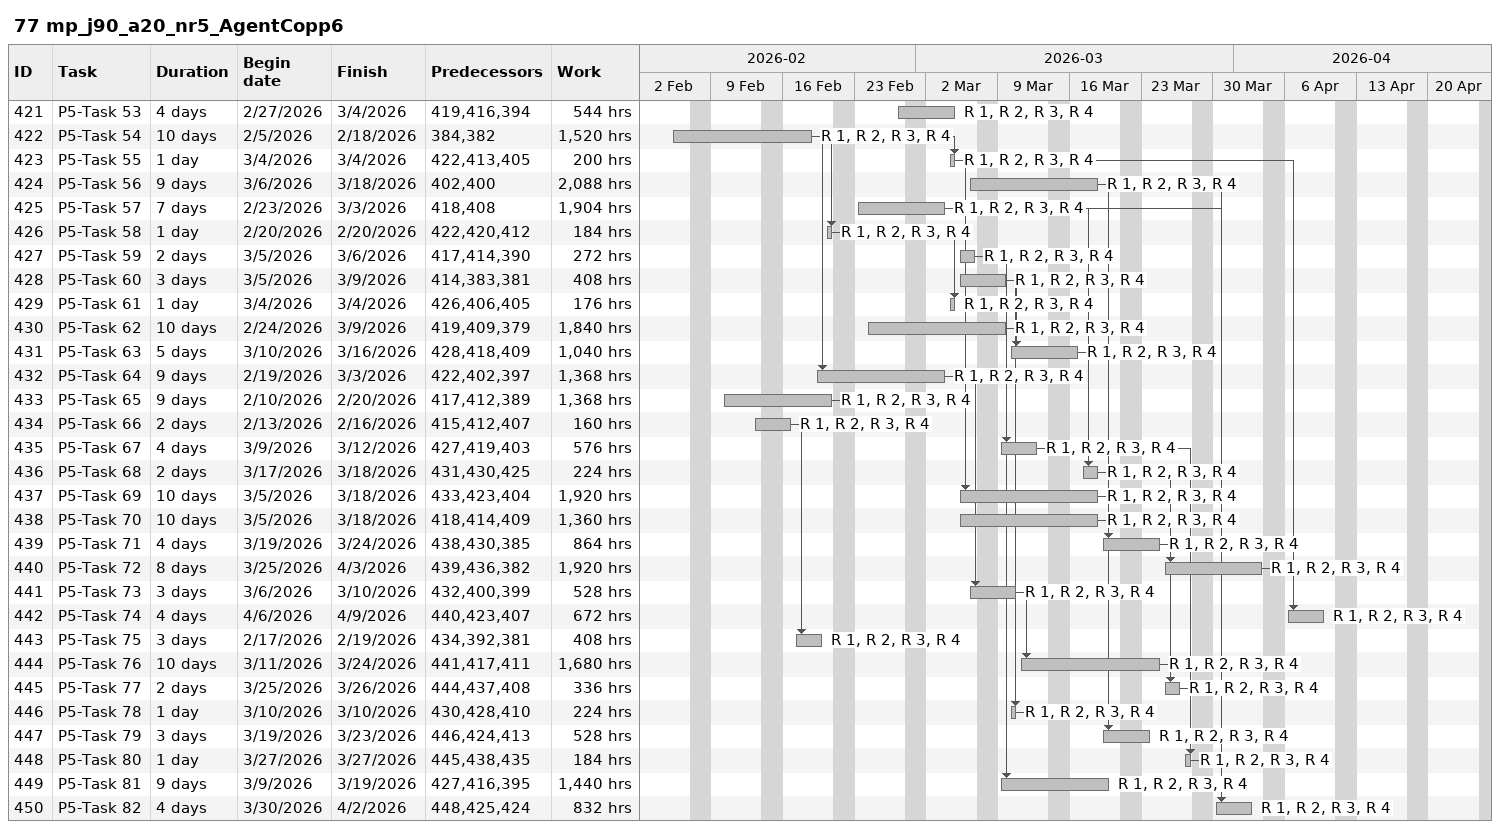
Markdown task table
77 mp_j90_a20_nr5_AgentCopp6

| ID | Task | Duration | Start | Finish | Predecessors | Resources | Work (h) |
|---|---|---|---|---|---|---|---|
| 421 | P5-Task 53 | 4d | 2026-02-27 | 2026-03-04 | 419, 416, 394 | R 1, R 2, R 3, R 4 | 544 |
| 422 | P5-Task 54 | 10d | 2026-02-05 | 2026-02-18 | 384, 382 | R 1, R 2, R 3, R 4 | 1520 |
| 423 | P5-Task 55 | 1d | 2026-03-04 | 2026-03-04 | 422, 413, 405 | R 1, R 2, R 3, R 4 | 200 |
| 424 | P5-Task 56 | 9d | 2026-03-06 | 2026-03-18 | 402, 400 | R 1, R 2, R 3, R 4 | 2088 |
| 425 | P5-Task 57 | 7d | 2026-02-23 | 2026-03-03 | 418, 408 | R 1, R 2, R 3, R 4 | 1904 |
| 426 | P5-Task 58 | 1d | 2026-02-20 | 2026-02-20 | 422, 420, 412 | R 1, R 2, R 3, R 4 | 184 |
| 427 | P5-Task 59 | 2d | 2026-03-05 | 2026-03-06 | 417, 414, 390 | R 1, R 2, R 3, R 4 | 272 |
| 428 | P5-Task 60 | 3d | 2026-03-05 | 2026-03-09 | 414, 383, 381 | R 1, R 2, R 3, R 4 | 408 |
| 429 | P5-Task 61 | 1d | 2026-03-04 | 2026-03-04 | 426, 406, 405 | R 1, R 2, R 3, R 4 | 176 |
| 430 | P5-Task 62 | 10d | 2026-02-24 | 2026-03-09 | 419, 409, 379 | R 1, R 2, R 3, R 4 | 1840 |
| 431 | P5-Task 63 | 5d | 2026-03-10 | 2026-03-16 | 428, 418, 409 | R 1, R 2, R 3, R 4 | 1040 |
| 432 | P5-Task 64 | 9d | 2026-02-19 | 2026-03-03 | 422, 402, 397 | R 1, R 2, R 3, R 4 | 1368 |
| 433 | P5-Task 65 | 9d | 2026-02-10 | 2026-02-20 | 417, 412, 389 | R 1, R 2, R 3, R 4 | 1368 |
| 434 | P5-Task 66 | 2d | 2026-02-13 | 2026-02-16 | 415, 412, 407 | R 1, R 2, R 3, R 4 | 160 |
| 435 | P5-Task 67 | 4d | 2026-03-09 | 2026-03-12 | 427, 419, 403 | R 1, R 2, R 3, R 4 | 576 |
| 436 | P5-Task 68 | 2d | 2026-03-17 | 2026-03-18 | 431, 430, 425 | R 1, R 2, R 3, R 4 | 224 |
| 437 | P5-Task 69 | 10d | 2026-03-05 | 2026-03-18 | 433, 423, 404 | R 1, R 2, R 3, R 4 | 1920 |
| 438 | P5-Task 70 | 10d | 2026-03-05 | 2026-03-18 | 418, 414, 409 | R 1, R 2, R 3, R 4 | 1360 |
| 439 | P5-Task 71 | 4d | 2026-03-19 | 2026-03-24 | 438, 430, 385 | R 1, R 2, R 3, R 4 | 864 |
| 440 | P5-Task 72 | 8d | 2026-03-25 | 2026-04-03 | 439, 436, 382 | R 1, R 2, R 3, R 4 | 1920 |
| 441 | P5-Task 73 | 3d | 2026-03-06 | 2026-03-10 | 432, 400, 399 | R 1, R 2, R 3, R 4 | 528 |
| 442 | P5-Task 74 | 4d | 2026-04-06 | 2026-04-09 | 440, 423, 407 | R 1, R 2, R 3, R 4 | 672 |
| 443 | P5-Task 75 | 3d | 2026-02-17 | 2026-02-19 | 434, 392, 381 | R 1, R 2, R 3, R 4 | 408 |
| 444 | P5-Task 76 | 10d | 2026-03-11 | 2026-03-24 | 441, 417, 411 | R 1, R 2, R 3, R 4 | 1680 |
| 445 | P5-Task 77 | 2d | 2026-03-25 | 2026-03-26 | 444, 437, 408 | R 1, R 2, R 3, R 4 | 336 |
| 446 | P5-Task 78 | 1d | 2026-03-10 | 2026-03-10 | 430, 428, 410 | R 1, R 2, R 3, R 4 | 224 |
| 447 | P5-Task 79 | 3d | 2026-03-19 | 2026-03-23 | 446, 424, 413 | R 1, R 2, R 3, R 4 | 528 |
| 448 | P5-Task 80 | 1d | 2026-03-27 | 2026-03-27 | 445, 438, 435 | R 1, R 2, R 3, R 4 | 184 |
| 449 | P5-Task 81 | 9d | 2026-03-09 | 2026-03-19 | 427, 416, 395 | R 1, R 2, R 3, R 4 | 1440 |
| 450 | P5-Task 82 | 4d | 2026-03-30 | 2026-04-02 | 448, 425, 424 | R 1, R 2, R 3, R 4 | 832 |
